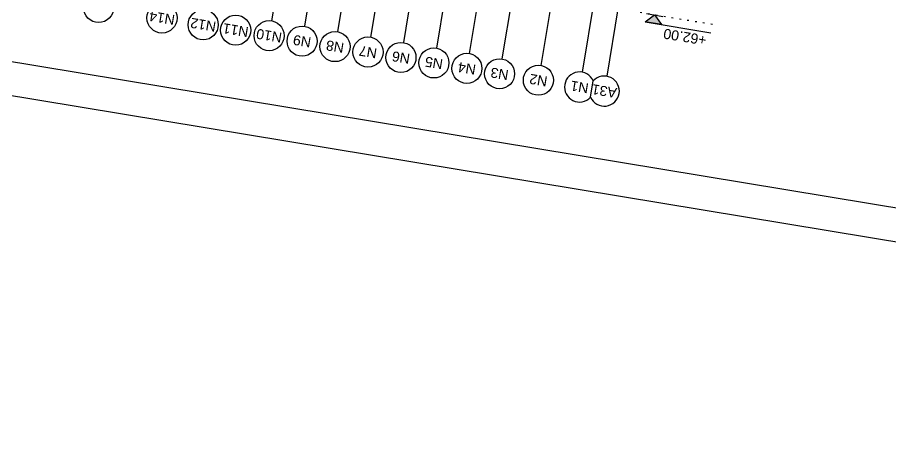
# Model space of a CAD drawing. Header units: metres. Extents: x 93017 to 94633, y 101979 to 102793.
# Drawn here: x 94214.2 to 94266.4, y 102190.3 to 102216 of the extents above; entities that cross this region are included whole.
import ezdxf
from ezdxf.enums import TextEntityAlignment as Align

# ---------------------------------------------------------------- set-up
doc = ezdxf.new("R2010")
doc.units = ezdxf.units.M
doc.header["$LTSCALE"] = 0.75
doc.header["$MEASUREMENT"] = 0
doc.linetypes.add('SDOT1', pattern=[1, 0, -1])
for name, color, linetype in [('A-LEVELS', 2, 'Continuous'), ('OTM Line 0.15', 1, 'Continuous'), ('OTM Line Dots 0.25', 2, 'SDOT1'), ('OTM Text 0.35', 3, 'Continuous'), ('OTM Title + Pinakida', 7, 'Continuous')]:
    doc.layers.add(name, color=color, linetype=linetype)
doc.styles.add('ARIAL', font='ARIAL.TTF')
doc.styles.add('WG-SIMPL', font='ugsimpl.shx', dxfattribs={"width": 1.05})

# ---------------------------------------------------------------- blocks, each defined once
blk = doc.blocks.new('Level L')
at = {"layer": 'A-LEVELS'}
blk.add_hatch(color=256, dxfattribs=at).paths.add_polyline_path([(0.25, 0.25), (0, 0), (-0.25, 0.25)])
for p, q in [((0.25, 0.25), (-1.75, 0.25)), ((0.25, 0), (-0.25, 0))]:
    blk.add_line(p, q, dxfattribs=at)
blk.add_lwpolyline([(0.25, 0.25), (0, 0), (-0.25, 0.25)], close=True, dxfattribs=at)
at = {"layer": 'A-LEVELS', "style": 'WG-SIMPL', "width": 1.05}
blk.add_attdef('±000.00', (-1.713, 0.351), '', height=0.3, rotation=360, dxfattribs=at)

msp = doc.modelspace()

# ---------------------------------------------------------------- linework, layer by layer
at = {"layer": 'OTM Line 0.15', "ltscale": 0.05}
for p, q in [((94230.434, 102222.186), (94229.378, 102215.792)), ((94232.407, 102221.86), (94231.351, 102215.466)), ((94234.38, 102221.535), (94233.325, 102215.14)), ((94236.354, 102221.209), (94235.298, 102214.815)), ((94238.327, 102220.883), (94237.271, 102214.489)), ((94240.3, 102220.557), (94239.245, 102214.163)), ((94242.273, 102220.232), (94241.218, 102213.837)), ((94244.247, 102220.007), (94243.175, 102213.514)), ((94246.572, 102219.623), (94245.5, 102213.13)), ((94249.038, 102219.216), (94247.967, 102212.723)), ((94249.038, 102219.216), (94247.967, 102212.723)), ((94250.111, 102216.505), (94249.447, 102212.479))]:
    msp.add_line(p, q, dxfattribs=at)
at = {"layer": 'OTM Line 0.15', "ltscale": 0.1}
msp.add_line((94248.479, 102211.222), (94248.641, 102212.204), dxfattribs=at)
for centre in [(94219.025, 102216.589), (94222.818, 102215.963), (94225.285, 102215.555), (94227.229, 102215.235), (94229.232, 102214.904), (94231.205, 102214.578), (94233.178, 102214.252), (94235.151, 102213.927), (94237.125, 102213.601), (94239.098, 102213.275), (94241.071, 102212.949), (94243.028, 102212.626), (94245.353, 102212.242)]:
    msp.add_circle(centre, 0.9, dxfattribs=at)
for centre, start, end in [((94247.82, 102211.835), 24.1832, 317.0686), ((94249.3, 102211.591), 204.1832, 137.0686)]:
    msp.add_arc(centre, 0.9, start, end, dxfattribs=at)
at = {"layer": 'OTM Line Dots 0.25', "ltscale": 0.5}
msp.add_line((94255.768, 102215.571), (94250.457, 102216.448), dxfattribs=at)
at = {"layer": 'OTM Title + Pinakida', "color": 7}
for p, q in [((94026.928, 102244.208), (94299.851, 102199.153)), ((94024.629, 102242.561), (94340.965, 102190.339))]:
    msp.add_line(p, q, dxfattribs=at)

# ---------------------------------------------------------------- block references
at = {"layer": 'A-LEVELS'}
ref = msp.add_blockref('Level L', (94252.315, 102216.142), dxfattribs=dict(at, xscale=1.999999999980806, yscale=2, zscale=2, rotation=170.6259288741093))
ref.add_attrib('±000.00', '+62.00', (94255.462, 102214.91, 0.003), dxfattribs={"height": 0.6, "rotation": 170.6259, "style": 'WG-SIMPL', "width": 1.05})

# ---------------------------------------------------------------- texts
at = {"layer": 'OTM Text 0.35', "color": 2, "style": 'ARIAL'}
for s, p in [('N14', (94222.818, 102215.963)), ('N12', (94225.285, 102215.555)), ('N11', (94227.229, 102215.235)), ('N10', (94229.232, 102214.904)), ('N9', (94231.205, 102214.578)), ('N8', (94233.178, 102214.252)), ('N7', (94235.151, 102213.927)), ('N6', (94237.125, 102213.601)), ('N5', (94239.098, 102213.275)), ('N4', (94241.071, 102212.949)), ('N3', (94243.028, 102212.626)), ('N2', (94245.353, 102212.242)), ('N1', (94247.82, 102211.835)), ('A31', (94249.3, 102211.591))]:
    msp.add_text(s, height=0.6, rotation=170.6259, dxfattribs=at).set_placement(p, align=Align.MIDDLE_CENTER)

doc.saveas('drawing.dxf')
